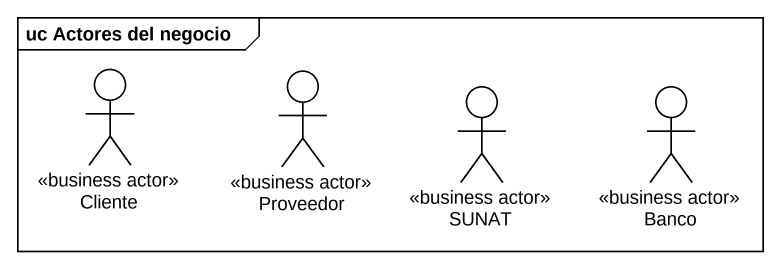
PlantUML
@startuml
mainframe uc Actores del negocio
actor Cliente <<business actor>>
actor Proveedor <<business actor>>
actor SUNAT <<business actor>>
actor Banco <<business actor>>
@enduml
